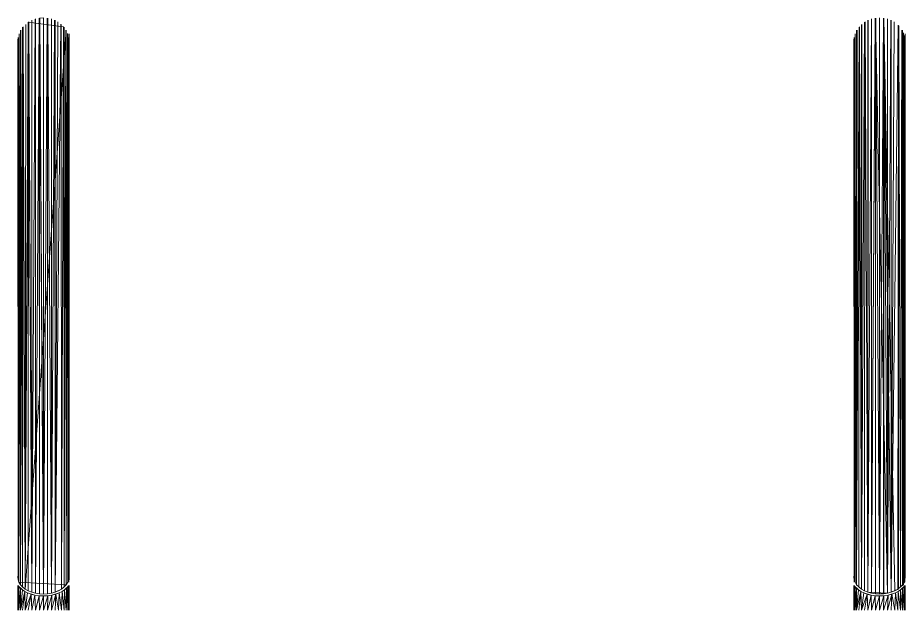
# Model space of a CAD drawing. Header units: centimetres. Extents: x -13467 to 3766, y -437 to 1921.
# Drawn here: x -6841.4 to -6630.4, y 94 to 234.9 of the extents above; entities that cross this region are included whole.
import ezdxf

# ---------------------------------------------------------------- set-up
doc = ezdxf.new("R2010")
doc.units = ezdxf.units.CM
doc.layers.add('M-EQPM', color=7, linetype='Continuous', lineweight=9)

# ---------------------------------------------------------------- blocks, each defined once
blk = doc.blocks.new('EQ-06-009 - EQ-06-009_dwg_Group_21-1571743-Sección 1-1')
at = {"layer": 'M-EQPM', "color": 251, "true_color": 0x666666}
for p, q in [((-6838.08, 98.3), (-6837.26, 234.59)), ((-6838.08, 98.3), (-6838.04, 234.29)), ((-6838.04, 234.29), (-6838.04, 209.5)), ((-6838.04, 209.5), (-6838.04, 234.29)), ((-6836.35, 234.81), (-6837.2, 98.06)), ((-6837.2, 98.06), (-6837.19, 234.62)), ((-6836.29, 234.82), (-6836.26, 97.91)), ((-6836.26, 97.91), (-6836.26, 234.82)), ((-6836.22, 234.83), (-6835.31, 97.86)), ((-6835.31, 97.86), (-6835.31, 234.9)), ((-6835.31, 234.9), (-6835.31, 97.86)), ((-6835.31, 97.86), (-6834.4, 234.83)), ((-6834.33, 234.82), (-6834.35, 97.91)), ((-6834.35, 97.91), (-6834.35, 234.82)), ((-6834.26, 234.81), (-6833.42, 98.06)), ((-6833.42, 98.06), (-6833.42, 234.62)), ((-6833.42, 234.62), (-6833.42, 98.06)), ((-6833.42, 98.06), (-6832.64, 234.32)), ((-6833.42, 98.06), (-6832.64, 234.32)), ((-6832.58, 234.29), (-6832.58, 209.5)), ((-6832.53, 98.3), (-6832.57, 234.29)), ((-6639.27, 98.3), (-6638.44, 234.59)), ((-6639.27, 98.3), (-6639.23, 234.29)), ((-6639.27, 98.3), (-6639.27, 234.29)), ((-6639.23, 234.29), (-6639.23, 209.5)), ((-6638.59, 209.5), (-6638.44, 234.59)), ((-6637.54, 234.81), (-6638.38, 98.06)), ((-6638.38, 98.06), (-6637.54, 234.81)), ((-6638.38, 234.62), (-6638.38, 98.06)), ((-6638.38, 234.62), (-6638.38, 98.06)), ((-6637.45, 97.91), (-6637.47, 234.82)), ((-6637.45, 97.91), (-6637.45, 234.82)), ((-6636.49, 97.86), (-6637.4, 234.83)), ((-6636.49, 97.86), (-6637.4, 234.83)), ((-6636.49, 97.86), (-6636.49, 234.9)), ((-6636.49, 97.86), (-6635.58, 234.83)), ((-6635.54, 97.91), (-6635.52, 234.82)), ((-6635.45, 234.81), (-6634.61, 98.06)), ((-6634.61, 98.06), (-6635.45, 234.81)), ((-6634.61, 98.06), (-6634.61, 234.62)), ((-6634.61, 98.06), (-6633.82, 234.32)), ((-6633.72, 98.3), (-6633.76, 234.29)), ((-6633.76, 234.29), (-6633.76, 209.5)), ((-6633.76, 234.29), (-6633.76, 209.5)), ((-6840.75, 100.07), (-6840.17, 232.63)), ((-6840.29, 232.63), (-6840.75, 100.07)), ((-6840.17, 232.63), (-6840.75, 100.07)), ((-6840.25, 99.53), (-6840.13, 232.68)), ((-6839.63, 99.04), (-6840.09, 232.73)), ((-6839.63, 99.04), (-6838.88, 233.81)), ((-6839.63, 99.04), (-6839.52, 233.32)), ((-6838.9, 98.63), (-6838.82, 233.85)), ((-6838.9, 98.63), (-6838.9, 233.85)), ((-6838.08, 98.3), (-6838.77, 233.89)), ((-6832.53, 98.3), (-6831.85, 233.89)), ((-6832.53, 98.3), (-6831.2, 233.39)), ((-6832.53, 98.3), (-6831.2, 233.39)), ((-6830.99, 99.04), (-6831.09, 233.32)), ((-6830.99, 99.04), (-6830.53, 232.73)), ((-6830.37, 99.53), (-6830.48, 232.68)), ((-6641.36, 232.63), (-6641.94, 100.07)), ((-6641.94, 100.07), (-6641.36, 232.63)), ((-6641.32, 232.68), (-6641.44, 99.53)), ((-6641.28, 232.73), (-6640.81, 99.04)), ((-6640.81, 99.04), (-6641.28, 232.73)), ((-6641.28, 232.73), (-6640.81, 99.04)), ((-6640.81, 99.04), (-6640.06, 233.81)), ((-6640.81, 99.04), (-6640.06, 233.81)), ((-6640.81, 99.04), (-6640.71, 233.32)), ((-6640.01, 233.85), (-6640.08, 98.63)), ((-6639.27, 98.3), (-6639.95, 233.89)), ((-6639.27, 98.3), (-6639.95, 233.89)), ((-6633.72, 98.3), (-6633.03, 233.89)), ((-6633.72, 98.3), (-6633.03, 233.89)), ((-6632.1, 233.12), (-6633.72, 98.3)), ((-6631.99, 233.04), (-6632.17, 99.04)), ((-6631.94, 232.99), (-6631.55, 99.53)), ((-6841.12, 100.65), (-6841.31, 230.21)), ((-6841.12, 100.65), (-6840.69, 231.86)), ((-6841.12, 100.65), (-6841.07, 231.07)), ((-6840.75, 100.07), (-6840.67, 231.93)), ((-6840.75, 100.07), (-6840.75, 231.93)), ((-6830.37, 99.53), (-6829.99, 231.98)), ((-6829.87, 100.07), (-6829.95, 231.93)), ((-6829.87, 100.07), (-6829.57, 231.13)), ((-6829.87, 100.07), (-6829.57, 231.13)), ((-6829.5, 100.65), (-6829.54, 231.07)), ((-6829.5, 100.65), (-6829.3, 230.21)), ((-6829.28, 101.27), (-6829.29, 230.14)), ((-6829.2, 101.9), (-6829.2, 231.09)), ((-6642.3, 100.65), (-6642.5, 230.21)), ((-6642.3, 100.65), (-6641.88, 231.86)), ((-6641.88, 231.86), (-6642.3, 100.65)), ((-6642.3, 100.65), (-6642.26, 231.07)), ((-6641.94, 100.07), (-6641.85, 231.93)), ((-6641.94, 100.07), (-6641.94, 231.93)), ((-6631.55, 99.53), (-6631.17, 231.98)), ((-6631.05, 100.07), (-6631.14, 231.93)), ((-6631.05, 100.07), (-6631.05, 231.93)), ((-6630.84, 231.34), (-6631.05, 100.07)), ((-6630.62, 230.71), (-6631.05, 100.07)), ((-6630.59, 230.64), (-6630.68, 100.65)), ((-6630.39, 231.09), (-6630.39, 101.9)), ((-6841.34, 102.53), (-6841.41, 229.77)), ((-6841.12, 100.65), (-6841.39, 229.33)), ((-6841.12, 100.65), (-6841.39, 229.33)), ((-6841.39, 229.33), (-6841.12, 100.65)), ((-6829.28, 101.27), (-6829.21, 229.26)), ((-6829.2, 101.9), (-6829.2, 229.18)), ((-6642.53, 102.53), (-6642.6, 229.77)), ((-6642.3, 100.65), (-6642.58, 229.33)), ((-6630.45, 229.99), (-6630.68, 100.65)), ((-6630.46, 101.27), (-6630.44, 229.92)), ((-6630.39, 229.26), (-6630.46, 101.27)), ((-6630.39, 101.9), (-6630.39, 229.18)), ((-6630.39, 229.18), (-6630.39, 101.9)), ((-6630.46, 226.47), (-6630.46, 100.65)), ((-6841.34, 102.53), (-6841.42, 101.9)), ((-6841.34, 101.27), (-6841.42, 101.9)), ((-6841.12, 100.65), (-6841.34, 102.53)), ((-6841.12, 100.65), (-6841.34, 102.53)), ((-6841.34, 102.53), (-6841.34, 101.27)), ((-6841.12, 100.65), (-6841.34, 102.53)), ((-6829.28, 102.53), (-6829.2, 101.9)), ((-6829.2, 101.9), (-6829.28, 101.27)), ((-6829.28, 101.27), (-6829.2, 101.9)), ((-6642.53, 102.53), (-6642.6, 101.9)), ((-6642.53, 101.27), (-6642.6, 101.9)), ((-6642.53, 102.53), (-6642.3, 100.65)), ((-6642.53, 102.53), (-6642.3, 100.65)), ((-6642.53, 102.53), (-6642.53, 101.27)), ((-6642.3, 100.65), (-6642.53, 102.53)), ((-6632.17, 99.04), (-6632.17, 102.83)), ((-6630.46, 102.53), (-6630.39, 101.9)), ((-6630.39, 101.9), (-6630.46, 101.27)), ((-6630.39, 101.9), (-6630.46, 101.27)), ((-6630.39, 101.9), (-6630.46, 101.27)), ((-6840.31, 98.82), (-6841.42, 99.88)), ((-6841.42, 99.88), (-6841.42, 94)), ((-6841.34, 99.78), (-6841.42, 99.88)), ((-6841.34, 99.78), (-6841.42, 94)), ((-6841.12, 100.65), (-6841.34, 101.27)), ((-6840.31, 98.82), (-6841.34, 99.78)), ((-6840.31, 98.82), (-6841.34, 99.78)), ((-6841.12, 99.53), (-6841.34, 99.78)), ((-6841.34, 99.78), (-6841.34, 94)), ((-6841.12, 99.53), (-6841.34, 94)), ((-6841.12, 100.65), (-6840.75, 100.07)), ((-6840.31, 98.82), (-6841.12, 99.53)), ((-6840.31, 98.82), (-6841.12, 99.53)), ((-6840.77, 99.19), (-6841.12, 99.53)), ((-6841.12, 99.53), (-6841.12, 94)), ((-6840.77, 99.19), (-6841.12, 94)), ((-6840.31, 98.82), (-6840.77, 99.19)), ((-6840.31, 98.82), (-6840.77, 99.19)), ((-6840.77, 99.19), (-6840.75, 94)), ((-6840.31, 98.82), (-6840.77, 99.19)), ((-6840.25, 99.53), (-6840.75, 100.07)), ((-6839.63, 99.04), (-6840.25, 99.53)), ((-6830.99, 99.04), (-6830.37, 99.53)), ((-6830.98, 99.04), (-6830.37, 99.53)), ((-6830.37, 99.53), (-6829.87, 100.07)), ((-6830.37, 99.53), (-6829.87, 100.07)), ((-6829.2, 99.88), (-6830.31, 98.82)), ((-6829.85, 99.19), (-6830.31, 98.82)), ((-6829.5, 100.65), (-6829.87, 100.07)), ((-6829.87, 100.07), (-6829.5, 100.65)), ((-6829.5, 99.53), (-6829.87, 94)), ((-6829.85, 99.19), (-6829.87, 94)), ((-6829.85, 99.19), (-6829.87, 94)), ((-6829.2, 99.88), (-6829.85, 99.19)), ((-6829.5, 99.53), (-6829.85, 99.19)), ((-6829.5, 99.53), (-6829.85, 99.19)), ((-6829.28, 101.27), (-6829.5, 100.65)), ((-6829.5, 100.65), (-6829.28, 101.27)), ((-6829.28, 99.78), (-6829.5, 99.53)), ((-6829.28, 99.78), (-6829.5, 94)), ((-6829.5, 99.53), (-6829.5, 94)), ((-6829.2, 99.88), (-6829.47, 99.62)), ((-6829.2, 99.88), (-6829.28, 99.78)), ((-6829.2, 99.88), (-6829.28, 94)), ((-6829.28, 99.78), (-6829.28, 94)), ((-6829.2, 99.88), (-6829.2, 94)), ((-6829.2, 99.88), (-6829.2, 94)), ((-6829.2, 99.88), (-6829.2, 94)), ((-6642.6, 94), (-6642.6, 99.88)), ((-6642.6, 99.88), (-6641.49, 98.82)), ((-6642.52, 99.78), (-6642.6, 99.88)), ((-6642.6, 94), (-6642.52, 99.78)), ((-6642.3, 100.65), (-6642.53, 101.27)), ((-6642.53, 94), (-6642.52, 99.78)), ((-6642.53, 94), (-6642.3, 99.53)), ((-6642.3, 99.53), (-6642.52, 99.78)), ((-6642.52, 99.78), (-6641.49, 98.82)), ((-6642.52, 99.78), (-6641.49, 98.82)), ((-6642.52, 99.78), (-6641.49, 98.82)), ((-6641.49, 98.82), (-6642.52, 99.78)), ((-6642.3, 100.65), (-6641.94, 100.07)), ((-6642.3, 94), (-6642.3, 99.53)), ((-6641.96, 99.19), (-6642.3, 99.53)), ((-6642.3, 99.53), (-6641.49, 98.82)), ((-6642.3, 99.53), (-6641.49, 98.82)), ((-6642.3, 94), (-6641.96, 99.19)), ((-6641.96, 99.19), (-6641.49, 98.82)), ((-6641.96, 99.19), (-6641.49, 98.82)), ((-6641.94, 94), (-6641.96, 99.19)), ((-6641.94, 94), (-6641.96, 99.19)), ((-6641.96, 99.19), (-6641.49, 98.82)), ((-6641.94, 100.07), (-6641.44, 99.53)), ((-6641.94, 100.07), (-6641.44, 99.53)), ((-6641.44, 99.53), (-6640.81, 99.04)), ((-6632.17, 99.04), (-6631.55, 99.53)), ((-6631.55, 99.53), (-6631.05, 100.07)), ((-6630.82, 100.07), (-6631.55, 99.53)), ((-6630.39, 99.88), (-6631.5, 98.82)), ((-6631.03, 99.19), (-6631.5, 98.82)), ((-6631.05, 100.07), (-6630.68, 100.65)), ((-6631.05, 100.07), (-6630.68, 100.65)), ((-6631.05, 94), (-6630.68, 99.53)), ((-6631.05, 94), (-6631.03, 99.19)), ((-6630.39, 99.88), (-6631.03, 99.19)), ((-6630.68, 99.53), (-6631.03, 99.19)), ((-6630.46, 101.27), (-6630.68, 100.65)), ((-6630.68, 94), (-6630.46, 99.78)), ((-6630.46, 99.78), (-6630.68, 99.53)), ((-6630.68, 94), (-6630.68, 99.53)), ((-6630.39, 99.88), (-6630.66, 99.62)), ((-6630.46, 94), (-6630.39, 99.88)), ((-6630.39, 99.88), (-6630.46, 99.78)), ((-6630.46, 94), (-6630.46, 99.78)), ((-6630.39, 94), (-6630.39, 99.88)), ((-6630.39, 99.88), (-6630.39, 94)), ((-6840.31, 98.82), (-6840.75, 94)), ((-6839.74, 98.46), (-6840.75, 94)), ((-6839.74, 98.46), (-6840.31, 98.82)), ((-6840.31, 98.82), (-6839.74, 98.46)), ((-6839.74, 98.46), (-6840.25, 94)), ((-6839.06, 98.13), (-6839.74, 98.46)), ((-6839.74, 98.46), (-6839.63, 94)), ((-6839.74, 98.46), (-6839.06, 98.13)), ((-6839.63, 99.04), (-6838.9, 98.63)), ((-6839.06, 98.13), (-6839.63, 94)), ((-6838.26, 97.82), (-6839.63, 94)), ((-6838.26, 97.82), (-6839.63, 94)), ((-6837.33, 97.59), (-6839.06, 98.13)), ((-6838.25, 97.83), (-6839.06, 98.13)), ((-6839.06, 98.13), (-6838.25, 97.83)), ((-6838.9, 98.63), (-6838.08, 98.3)), ((-6838.9, 98.63), (-6838.08, 98.3)), ((-6838.25, 97.82), (-6838.9, 94)), ((-6838.9, 94), (-6838.25, 97.82)), ((-6838.25, 97.82), (-6838.9, 94)), ((-6837.33, 97.59), (-6838.25, 97.83)), ((-6837.46, 97.62), (-6838.25, 97.83)), ((-6838.25, 97.83), (-6838.08, 94)), ((-6838.25, 97.83), (-6837.33, 97.59)), ((-6838.08, 98.3), (-6837.2, 98.06)), ((-6838.08, 98.3), (-6837.2, 98.06)), ((-6837.33, 97.59), (-6838.08, 94)), ((-6836.33, 97.44), (-6837.33, 97.59)), ((-6837.33, 97.59), (-6837.2, 94)), ((-6836.33, 97.44), (-6837.33, 97.59)), ((-6836.26, 97.91), (-6837.2, 98.06)), ((-6837.2, 98.06), (-6836.26, 97.91)), ((-6836.33, 97.44), (-6837.2, 94)), ((-6834.28, 97.44), (-6836.33, 97.44)), ((-6835.31, 97.39), (-6836.33, 97.44)), ((-6836.33, 97.44), (-6836.26, 94)), ((-6835.31, 97.86), (-6836.26, 97.91)), ((-6835.31, 97.86), (-6836.26, 97.91)), ((-6835.31, 97.39), (-6836.26, 94)), ((-6835.31, 97.86), (-6834.35, 97.91)), ((-6834.28, 97.44), (-6835.31, 97.39)), ((-6834.28, 97.44), (-6835.31, 94)), ((-6835.31, 97.39), (-6834.28, 97.44)), ((-6834.46, 97.43), (-6835.31, 97.39)), ((-6835.31, 97.39), (-6835.31, 94)), ((-6834.35, 97.91), (-6833.42, 98.06)), ((-6833.42, 98.06), (-6834.35, 97.91)), ((-6833.28, 97.59), (-6834.35, 94)), ((-6834.28, 97.44), (-6834.35, 94)), ((-6833.28, 97.59), (-6834.28, 97.44)), ((-6833.28, 97.59), (-6834.28, 97.44)), ((-6833.42, 98.06), (-6832.53, 98.3)), ((-6833.42, 98.06), (-6832.53, 98.3)), ((-6832.37, 97.82), (-6833.42, 94)), ((-6832.37, 97.82), (-6833.42, 94)), ((-6833.28, 97.59), (-6833.42, 94)), ((-6831.55, 98.13), (-6833.28, 97.59)), ((-6833.28, 97.59), (-6831.55, 98.13)), ((-6832.36, 97.83), (-6833.28, 97.59)), ((-6832.53, 98.3), (-6830.99, 99.04)), ((-6832.53, 98.3), (-6831.72, 98.63)), ((-6831.72, 98.63), (-6832.53, 98.3)), ((-6832.36, 97.82), (-6832.53, 94)), ((-6832.53, 94), (-6832.36, 97.82)), ((-6832.53, 94), (-6832.36, 97.82)), ((-6831.55, 98.13), (-6832.36, 97.83)), ((-6831.55, 98.13), (-6832.36, 97.83)), ((-6831.55, 98.13), (-6832.36, 97.83)), ((-6832.36, 97.83), (-6831.55, 98.13)), ((-6832.36, 97.82), (-6831.72, 94)), ((-6832.36, 97.82), (-6831.72, 94)), ((-6830.99, 99.04), (-6831.72, 98.63)), ((-6831.72, 98.63), (-6830.99, 99.04)), ((-6831.55, 98.13), (-6831.72, 94)), ((-6831.72, 94), (-6831.55, 98.13)), ((-6830.88, 98.46), (-6831.55, 98.13)), ((-6830.88, 98.46), (-6831.55, 98.13)), ((-6831.55, 98.13), (-6830.99, 94)), ((-6830.88, 98.46), (-6830.99, 94)), ((-6830.88, 98.46), (-6830.99, 94)), ((-6830.99, 94), (-6830.88, 98.46)), ((-6830.31, 98.82), (-6830.88, 98.46)), ((-6830.31, 98.82), (-6830.88, 98.46)), ((-6830.88, 98.46), (-6830.37, 94)), ((-6830.88, 98.46), (-6830.37, 94)), ((-6830.31, 98.82), (-6830.37, 94)), ((-6830.37, 94), (-6830.31, 98.82)), ((-6830.31, 98.82), (-6829.87, 94)), ((-6641.94, 94), (-6641.49, 98.82)), ((-6641.94, 94), (-6640.92, 98.46)), ((-6640.92, 98.46), (-6641.49, 98.82)), ((-6641.49, 98.82), (-6640.92, 98.46)), ((-6641.44, 94), (-6640.92, 98.46)), ((-6640.92, 98.46), (-6640.25, 98.13)), ((-6640.81, 94), (-6640.92, 98.46)), ((-6640.25, 98.13), (-6640.92, 98.46)), ((-6640.81, 99.04), (-6640.08, 98.63)), ((-6640.81, 94), (-6640.25, 98.13)), ((-6640.81, 94), (-6639.44, 97.82)), ((-6639.44, 97.82), (-6640.81, 94)), ((-6640.25, 98.13), (-6638.52, 97.59)), ((-6639.44, 97.83), (-6640.25, 98.13)), ((-6640.25, 98.13), (-6638.52, 97.59)), ((-6639.27, 98.3), (-6640.08, 98.63)), ((-6640.08, 94), (-6639.44, 97.82)), ((-6640.08, 94), (-6639.44, 97.82)), ((-6639.44, 97.82), (-6640.08, 94)), ((-6638.52, 97.59), (-6639.44, 97.83)), ((-6639.44, 97.83), (-6638.64, 97.62)), ((-6639.27, 94), (-6639.44, 97.83)), ((-6638.52, 97.59), (-6639.44, 97.83)), ((-6639.44, 97.83), (-6638.52, 97.59)), ((-6639.27, 98.3), (-6638.38, 98.06)), ((-6639.27, 94), (-6638.52, 97.59)), ((-6639.27, 94), (-6638.52, 97.59)), ((-6637.52, 97.44), (-6638.52, 97.59)), ((-6638.38, 94), (-6638.52, 97.59)), ((-6638.52, 97.59), (-6637.52, 97.44)), ((-6637.45, 97.91), (-6638.38, 98.06)), ((-6638.38, 94), (-6637.52, 97.44)), ((-6638.38, 94), (-6637.52, 97.44)), ((-6637.52, 97.44), (-6635.47, 97.44)), ((-6637.45, 94), (-6637.52, 97.44)), ((-6636.49, 97.39), (-6637.52, 97.44)), ((-6636.49, 97.86), (-6637.45, 97.91)), ((-6636.49, 97.86), (-6637.45, 97.91)), ((-6637.45, 94), (-6636.49, 97.39)), ((-6636.49, 97.39), (-6637.45, 94)), ((-6635.54, 97.91), (-6636.49, 97.86)), ((-6635.54, 97.91), (-6636.49, 97.86)), ((-6635.47, 97.44), (-6636.49, 97.39)), ((-6636.49, 94), (-6635.47, 97.44)), ((-6636.49, 97.39), (-6635.47, 97.44)), ((-6636.49, 97.39), (-6635.65, 97.43)), ((-6636.49, 94), (-6636.49, 97.39)), ((-6635.54, 97.91), (-6634.61, 98.06)), ((-6635.54, 97.91), (-6634.61, 98.06)), ((-6635.54, 94), (-6634.47, 97.59)), ((-6635.54, 94), (-6635.47, 97.44)), ((-6635.47, 97.44), (-6635.54, 94)), ((-6634.47, 97.59), (-6635.47, 97.44)), ((-6635.47, 97.44), (-6634.47, 97.59)), ((-6634.61, 98.06), (-6633.72, 98.3)), ((-6634.61, 94), (-6633.55, 97.82)), ((-6633.55, 97.82), (-6634.61, 94)), ((-6634.61, 94), (-6634.47, 97.59)), ((-6634.47, 97.59), (-6632.74, 98.13)), ((-6633.55, 97.83), (-6634.47, 97.59)), ((-6634.47, 97.59), (-6633.55, 97.83)), ((-6634.47, 97.59), (-6633.55, 97.83)), ((-6632.17, 99.04), (-6633.72, 98.3)), ((-6633.72, 98.3), (-6632.9, 98.63)), ((-6633.72, 94), (-6633.55, 97.82)), ((-6633.72, 94), (-6633.55, 97.82)), ((-6633.72, 94), (-6633.55, 97.82)), ((-6633.55, 97.83), (-6632.74, 98.13)), ((-6633.55, 97.83), (-6632.74, 98.13)), ((-6633.55, 97.83), (-6632.74, 98.13)), ((-6632.9, 94), (-6633.55, 97.82)), ((-6633.55, 97.82), (-6632.9, 94)), ((-6632.17, 99.04), (-6632.9, 98.63)), ((-6632.9, 94), (-6632.74, 98.13)), ((-6632.06, 98.46), (-6632.74, 98.13)), ((-6632.17, 94), (-6632.74, 98.13)), ((-6632.17, 94), (-6632.06, 98.46)), ((-6632.06, 98.46), (-6632.17, 94)), ((-6632.17, 94), (-6632.06, 98.46)), ((-6631.5, 98.82), (-6632.06, 98.46)), ((-6631.55, 94), (-6632.06, 98.46)), ((-6631.55, 94), (-6631.5, 98.82)), ((-6631.5, 98.82), (-6631.55, 94)), ((-6631.05, 94), (-6631.5, 98.82))]:
    blk.add_line(p, q, dxfattribs=at)
at = {"layer": 'M-EQPM', "color": 251, "true_color": 0x666666, "flags": 128}
for points in [[(-6837.26, 234.59), (-6838.08, 98.3), (-6838.9, 98.63), (-6838.9, 233.85)], [(-6838.77, 233.89), (-6838.08, 98.3), (-6837.26, 234.59)], [(-6836.19, 234.83), (-6835.31, 97.86), (-6836.26, 97.91), (-6836.26, 234.82), (-6835.31, 234.9)], [(-6834.35, 97.91), (-6835.31, 97.86), (-6834.4, 234.83)], [(-6834.42, 234.83), (-6835.31, 97.86), (-6834.35, 97.91)], [(-6834.33, 234.82), (-6834.33, 97.91), (-6833.42, 98.06), (-6832.64, 234.32)], [(-6833.42, 234.62), (-6833.42, 98.06), (-6834.26, 234.81)], [(-6832.53, 98.3), (-6833.42, 98.06), (-6834.26, 234.81)], [(-6831.85, 233.89), (-6832.53, 98.3), (-6832.53, 234.29)], [(-6634.61, 234.62), (-6634.61, 98.06), (-6639.27, 98.3), (-6638.44, 234.59)], [(-6638.38, 234.62), (-6638.38, 98.06), (-6639.27, 98.3)], [(-6635.51, 234.82), (-6635.51, 97.91), (-6636.49, 97.86), (-6637.45, 97.91), (-6634.61, 98.06), (-6637.45, 234.82)], [(-6637.38, 234.83), (-6636.49, 97.86), (-6635.58, 234.83)], [(-6636.49, 234.9), (-6636.49, 97.86), (-6635.58, 234.83)], [(-6633.03, 233.89), (-6633.72, 98.3), (-6635.45, 234.81), (-6632.9, 98.63)], [(-6634.61, 234.62), (-6634.61, 98.06), (-6633.82, 234.32)], [(-6633.72, 98.3), (-6634.61, 98.06), (-6633.82, 234.32)], [(-6840.75, 100.07), (-6840.25, 99.53), (-6840.25, 232.68)], [(-6838.9, 98.63), (-6839.63, 99.04), (-6840.09, 232.73)], [(-6838.95, 233.81), (-6839.63, 99.04), (-6838.9, 98.63)], [(-6829.87, 100.07), (-6829.87, 231.93), (-6839.63, 99.04), (-6838.88, 233.81), (-6830.53, 232.73)], [(-6838.84, 233.89), (-6838.08, 98.3), (-6837.2, 98.06), (-6836.26, 97.91)], [(-6830.99, 99.04), (-6832.53, 98.3), (-6831.2, 233.39)], [(-6829.99, 231.98), (-6830.37, 99.53), (-6830.37, 232.68)], [(-6641.44, 99.53), (-6640.81, 99.04), (-6640.81, 233.32)], [(-6640.08, 98.63), (-6640.81, 99.04), (-6640.06, 233.81)], [(-6639.95, 233.89), (-6639.27, 98.3), (-6640.08, 98.63)], [(-6631.97, 233.04), (-6631.97, 99.04), (-6633.72, 98.3), (-6632.1, 233.12)], [(-6631.55, 99.53), (-6632.17, 99.04), (-6631.55, 99.53), (-6631.94, 232.99)], [(-6631.17, 231.98), (-6631.55, 99.53), (-6631.94, 232.99)], [(-6840.78, 231.86), (-6841.12, 100.65), (-6840.75, 100.07), (-6840.75, 231.93)], [(-6829.57, 231.13), (-6829.87, 100.07), (-6829.5, 100.65)], [(-6829.29, 230.21), (-6829.29, 100.65), (-6829.28, 101.27), (-6829.28, 230.14)], [(-6642.53, 101.27), (-6642.6, 101.9), (-6642.53, 102.53), (-6642.3, 100.65), (-6642.53, 101.27), (-6642.3, 100.65), (-6641.88, 231.86)], [(-6642.51, 230.21), (-6642.51, 100.65), (-6642.51, 200.12)], [(-6631.09, 231.98), (-6631.55, 99.53), (-6631.05, 100.07), (-6630.62, 230.71)], [(-6630.82, 231.34), (-6630.82, 100.07), (-6631.12, 231.93)], [(-6630.58, 100.65), (-6631.05, 100.07), (-6630.62, 230.71)], [(-6630.58, 230.64), (-6630.58, 100.65), (-6630.58, 158.89)], [(-6829.2, 229.26), (-6829.2, 101.27), (-6829.2, 101.9)], [(-6637.68, 209.5), (-6638.38, 98.06), (-6637.45, 97.91), (-6638.38, 98.06)], [(-6642.53, 205.63), (-6642.53, 100.65), (-6642.53, 102.53)], [(-6841.34, 101.27), (-6841.12, 100.65), (-6841.34, 102.53), (-6841.42, 101.9), (-6841.34, 101.27), (-6841.12, 100.65), (-6841.34, 102.53), (-6841.12, 100.65), (-6840.75, 100.07)], [(-6841.34, 94), (-6841.12, 99.53), (-6841.34, 99.78), (-6841.42, 94), (-6841.42, 99.88)], [(-6840.77, 99.19), (-6841.12, 99.53), (-6840.31, 98.82), (-6841.12, 99.53), (-6841.34, 99.78), (-6840.31, 98.82), (-6841.34, 99.78), (-6841.42, 99.88), (-6840.31, 98.82), (-6841.42, 99.88)], [(-6841.34, 94), (-6841.34, 99.78), (-6841.34, 94), (-6841.12, 99.53), (-6840.77, 99.19), (-6841.12, 94)], [(-6830.37, 99.53), (-6829.87, 100.07), (-6841.12, 100.65)], [(-6840.75, 94), (-6839.74, 98.46), (-6840.31, 98.82), (-6840.75, 94), (-6840.77, 99.19), (-6841.12, 94), (-6841.12, 99.53), (-6841.12, 94)], [(-6840.75, 94), (-6840.31, 98.82), (-6840.77, 99.19), (-6840.75, 94), (-6839.74, 98.46), (-6839.63, 94), (-6839.06, 98.13), (-6838.25, 97.83)], [(-6840.25, 99.53), (-6839.63, 99.04)], [(-6829.87, 94), (-6830.31, 98.82), (-6829.85, 99.19), (-6829.87, 94), (-6829.5, 99.53), (-6829.28, 99.78), (-6829.28, 94), (-6829.2, 99.88), (-6829.28, 99.78), (-6829.5, 99.53)], [(-6829.85, 99.19), (-6829.2, 99.88), (-6829.85, 99.19), (-6830.31, 98.82), (-6829.2, 99.88), (-6830.31, 98.82)], [(-6829.87, 94), (-6829.5, 99.53), (-6829.85, 99.19)], [(-6829.28, 94), (-6829.2, 99.88), (-6829.28, 99.78), (-6829.5, 94)], [(-6829.28, 94), (-6829.28, 99.78), (-6829.5, 94), (-6829.5, 99.53), (-6829.5, 94)], [(-6642.53, 94), (-6642.3, 99.53), (-6642.52, 99.78), (-6642.6, 94), (-6642.6, 99.88)], [(-6642.6, 99.88), (-6641.49, 98.82), (-6642.6, 99.88), (-6642.52, 99.78), (-6641.49, 98.82), (-6642.52, 99.78), (-6642.3, 99.53), (-6641.49, 98.82), (-6642.3, 99.53), (-6641.96, 99.19)], [(-6642.53, 94), (-6642.52, 99.78), (-6642.53, 94), (-6642.3, 99.53), (-6641.96, 99.19), (-6642.3, 94)], [(-6641.49, 98.82), (-6641.94, 94), (-6641.96, 99.19), (-6642.3, 94), (-6642.3, 99.53), (-6642.3, 94)], [(-6641.96, 99.19), (-6641.49, 98.82), (-6641.94, 94), (-6640.92, 98.46), (-6641.49, 98.82)], [(-6631.03, 99.19), (-6631.5, 98.82), (-6631.05, 94), (-6631.5, 98.82), (-6631.55, 94), (-6632.06, 98.46), (-6631.5, 98.82)], [(-6631.03, 99.19), (-6631.5, 98.82), (-6630.39, 99.88), (-6631.5, 98.82)], [(-6630.68, 94), (-6630.46, 99.78), (-6630.68, 99.53), (-6630.68, 94), (-6630.68, 99.53), (-6631.05, 94), (-6631.03, 99.19)], [(-6631.05, 94), (-6631.03, 99.19), (-6630.68, 99.53)], [(-6631.05, 94), (-6630.68, 99.53), (-6631.03, 99.19)], [(-6630.68, 99.53), (-6630.46, 99.78), (-6630.39, 99.88), (-6630.46, 94)], [(-6630.39, 94), (-6630.39, 99.88), (-6630.46, 94), (-6630.46, 99.78), (-6630.68, 94)], [(-6630.39, 99.88), (-6630.46, 99.78), (-6630.46, 94)], [(-6838.26, 97.82), (-6839.63, 94), (-6839.06, 98.13), (-6839.74, 98.46), (-6839.63, 94)], [(-6838.08, 94), (-6838.25, 97.83), (-6838.08, 94), (-6837.33, 97.59), (-6836.33, 97.44), (-6836.26, 94), (-6835.31, 97.39), (-6834.28, 97.44), (-6834.35, 94), (-6833.28, 97.59), (-6832.36, 97.83)], [(-6838.08, 94), (-6837.33, 97.59), (-6838.25, 97.83)], [(-6836.26, 94), (-6836.33, 97.44), (-6837.2, 94), (-6837.33, 97.59), (-6837.2, 94)], [(-6836.26, 94), (-6835.31, 97.39), (-6836.33, 97.44), (-6837.2, 94)], [(-6836.33, 97.44), (-6834.28, 97.44), (-6836.33, 97.44), (-6835.31, 97.39)], [(-6834.35, 94), (-6833.28, 97.59), (-6834.28, 97.44), (-6835.31, 94)], [(-6834.35, 94), (-6834.28, 97.44), (-6835.31, 94), (-6835.31, 97.39), (-6835.31, 94)], [(-6832.37, 97.82), (-6833.42, 94), (-6833.28, 97.59), (-6833.42, 94)], [(-6831.55, 98.13), (-6833.28, 97.59), (-6832.36, 97.83)], [(-6832.37, 98.38), (-6831.72, 98.63), (-6830.99, 99.04)], [(-6832.36, 97.82), (-6831.72, 94), (-6831.55, 98.13), (-6830.99, 94)], [(-6830.99, 94), (-6831.55, 98.13), (-6830.88, 98.46)], [(-6830.31, 98.82), (-6830.88, 98.46), (-6830.37, 94), (-6830.31, 98.82), (-6829.87, 94)], [(-6641.94, 94), (-6640.92, 98.46), (-6640.81, 94), (-6640.25, 98.13), (-6639.44, 97.83)], [(-6640.25, 98.13), (-6640.92, 98.46), (-6640.81, 94)], [(-6639.44, 97.82), (-6640.81, 94), (-6640.25, 98.13)], [(-6638.52, 97.59), (-6640.25, 98.13), (-6639.44, 97.83)], [(-6639.27, 94), (-6639.44, 97.83), (-6639.27, 94), (-6638.52, 97.59), (-6638.38, 94), (-6637.52, 97.44), (-6636.49, 97.39)], [(-6637.52, 97.44), (-6638.52, 97.59), (-6638.38, 94)], [(-6637.52, 97.44), (-6635.47, 97.44), (-6637.52, 97.44), (-6637.45, 94)], [(-6636.49, 94), (-6635.47, 97.44), (-6636.49, 97.39), (-6636.49, 94), (-6636.49, 97.39), (-6637.45, 94), (-6637.52, 97.44), (-6636.49, 97.39)], [(-6636.49, 94), (-6635.47, 97.44), (-6635.54, 94), (-6634.47, 97.59)], [(-6635.54, 94), (-6634.47, 97.59), (-6635.47, 97.44)], [(-6633.55, 97.82), (-6634.61, 94), (-6634.47, 97.59), (-6634.61, 94)], [(-6632.17, 99.04), (-6632.9, 98.63), (-6633.72, 98.3), (-6632.17, 99.04), (-6632.9, 98.63)], [(-6632.74, 98.13), (-6632.17, 94), (-6632.74, 98.13), (-6632.9, 94), (-6633.55, 97.82)], [(-6633.55, 97.83), (-6632.74, 98.13), (-6632.9, 94)], [(-6632.74, 98.13), (-6632.06, 98.46), (-6631.5, 98.82)], [(-6631.55, 94), (-6632.06, 98.46), (-6632.74, 98.13)]]:
    blk.add_lwpolyline(points, dxfattribs=at)
for points in [[(-6836.35, 234.81), (-6837.2, 98.06)], [(-6837.19, 234.62), (-6837.19, 98.06)], [(-6841.42, 94), (-6841.42, 99.88), (-6841.34, 99.78)], [(-6841.34, 99.78), (-6840.31, 98.82)], [(-6841.12, 99.53), (-6840.31, 98.82)], [(-6642.6, 94), (-6642.6, 99.88), (-6642.52, 99.78)], [(-6642.3, 100.65), (-6641.94, 100.07)], [(-6642.3, 99.53), (-6641.49, 98.82)], [(-6631.03, 99.19), (-6630.39, 99.88)], [(-6630.46, 101.27), (-6630.68, 100.65)], [(-6840.25, 94), (-6839.74, 98.46)], [(-6839.06, 98.13), (-6837.33, 97.59)], [(-6641.44, 94), (-6640.92, 98.46)], [(-6634.47, 97.59), (-6632.74, 98.13)]]:
    blk.add_lwpolyline(points, close=True, dxfattribs=at)
blk = doc.blocks.new('EQ-06-009 - EQ-06-009_dwg_Agrupar_360-1571745-Sección 1-1')
blk.add_blockref('EQ-06-009 - EQ-06-009_dwg_Group_21-1571743-Sección 1-1', (0, 0))
blk = doc.blocks.new('EQ-06-009 - EQ-06-009_dwg_Agrupar_492-1571746-Sección 1-1')
blk.add_blockref('EQ-06-009 - EQ-06-009_dwg_Agrupar_360-1571745-Sección 1-1', (0, 0))
blk = doc.blocks.new('EQ-06-009 - EQ-06-009_dwg-1571738-Sección 1-1')
blk.add_blockref('EQ-06-009 - EQ-06-009_dwg_Agrupar_492-1571746-Sección 1-1', (0, 0))
blk = doc.blocks.new('EQ-06-009 - EQ-06-009-1571750-Sección 1-1')
blk.add_blockref('EQ-06-009 - EQ-06-009_dwg-1571738-Sección 1-1', (0, 0))
blk = doc.blocks.new('PQ_RVR_MEP-01_ZZ_ZZ_MO_T_A_rvt-1-Sección 1-1')
at = {"layer": 'M-EQPM', "lineweight": 9}
blk.add_blockref('EQ-06-009 - EQ-06-009-1571750-Sección 1-1', (0, 0), dxfattribs=at)

msp = doc.modelspace()

# ---------------------------------------------------------------- block references
at = {"lineweight": 5}
msp.add_blockref('PQ_RVR_MEP-01_ZZ_ZZ_MO_T_A_rvt-1-Sección 1-1', (0, 0), dxfattribs=at)

doc.saveas('drawing.dxf')
